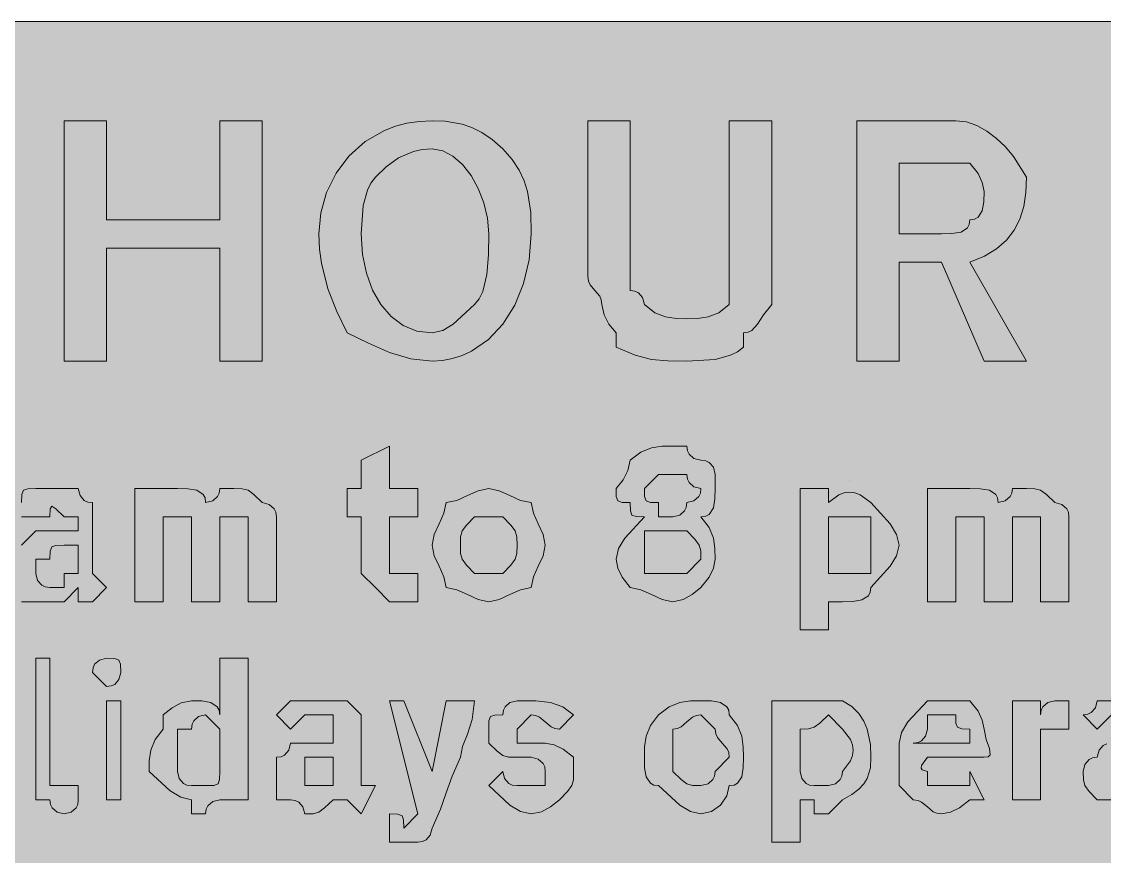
# Model space of a CAD drawing. Header units: metres. Extents: x 9 to 558, y 12 to 260.
# Drawn here: x 190.4 to 282.2, y 189.1 to 259.9 of the extents above; entities that cross this region are included whole.
import ezdxf

# ---------------------------------------------------------------- set-up
doc = ezdxf.new("R2010")
doc.units = ezdxf.units.M
for name, color, linetype, true_color in [('FILL_BLUE_0000FF', 7, 'Continuous', 0x0000ff), ('FILL_WHITE_FFFFFF', 7, 'Continuous', 0xffffff), ('STROKE_WHITE_FFFFFF', 7, 'Continuous', 0xffffff)]:
    doc.layers.add(name, color=color, linetype=linetype, true_color=true_color)

msp = doc.modelspace()

# ---------------------------------------------------------------- hatches: boundary and pattern name
at = {"layer": 'FILL_BLUE_0000FF', "true_color": 0x0000ff}
h = msp.add_hatch(color=7, dxfattribs=at)
h.dxf.hatch_style = 1
h.paths.add_polyline_path([(551.26, 259.87), (552.02, 259.71), (553.41, 259.17), (556.41, 257.52), (556.81, 257.02), (557.1, 256.43), (557.46, 255.12), (557.61, 252.72), (557.61, 18.72), (557.61, 16.32), (557.56, 15.92), (557.42, 15.61), (557.01, 15.12), (556.6, 14.63), (556.46, 14.32), (556.41, 13.92), (553.41, 12.27), (552.02, 11.73), (551.26, 11.57), (550.41, 11.52), (16.41, 11.52), (15.53, 11.54), (14.76, 11.67), (14.22, 12.03), (14.06, 12.32), (14.01, 12.72), (13.13, 12.74), (12.36, 12.87), (11.82, 13.23), (11.66, 13.52), (11.61, 13.92), (10.82, 14.42), (10.22, 15.01), (9.8, 15.65), (9.51, 16.32), (9.25, 17.63), (9.21, 18.72), (9.21, 252.72), (9.21, 255.12), (9.92, 256), (10.41, 256.77), (10.9, 257.31), (11.21, 257.47), (11.61, 257.52), (11.66, 257.92), (11.82, 258.23), (12.36, 258.72), (13.13, 259.21), (14.01, 259.92), (16.41, 259.92), (550.41, 259.92), (551.26, 259.87)])
at = {"layer": 'FILL_WHITE_FFFFFF', "true_color": 0xffffff}
h = msp.add_hatch(color=7, dxfattribs=at)
h.dxf.hatch_style = 1
h.paths.add_polyline_path([(207.21, 240.72), (197.61, 240.72), (197.61, 231.12), (194.01, 231.12), (194.01, 251.52), (197.61, 251.52), (197.61, 243.12), (207.21, 243.12), (207.21, 251.52), (210.81, 251.52), (210.81, 231.12), (207.21, 231.12), (207.21, 240.72)])
h = msp.add_hatch(color=7, dxfattribs=at)
h.dxf.hatch_style = 1
h.paths.add_polyline_path([(227.76, 251.22), (228.57, 250.93), (229.43, 250.51), (230.31, 249.91), (231.21, 249.12), (232, 248.22), (232.6, 247.32), (233.02, 246.42), (233.31, 245.52), (233.57, 243.72), (233.61, 241.92), (233.45, 239.73), (232.97, 237.7), (232.22, 235.87), (231.21, 234.27), (229.98, 232.96), (228.55, 231.96), (227.77, 231.6), (226.95, 231.34), (226.1, 231.18), (225.21, 231.12), (223.41, 231.33), (221.61, 231.87), (219.81, 232.64), (218.01, 233.52), (217.13, 235.34), (216.36, 237.27), (215.82, 239.43), (215.66, 240.62), (215.61, 241.92), (215.78, 243.71), (216.27, 245.44), (217.07, 247.07), (218.16, 248.52), (219.54, 249.75), (221.18, 250.69), (222.1, 251.05), (223.07, 251.3), (224.11, 251.46), (225.21, 251.52), (226.32, 251.48), (227.76, 251.22)])
h.paths.add_polyline_path([(223.62, 248.91), (222.36, 248.37), (221.33, 247.6), (220.41, 246.72), (220.01, 246.22), (219.72, 245.63), (219.36, 244.32), (219.21, 241.92), (219.32, 240.18), (219.64, 238.58), (220.16, 237.15), (220.86, 235.92), (221.73, 234.91), (222.75, 234.16), (223.92, 233.68), (225.21, 233.52), (226.11, 233.73), (227.01, 234.27), (228.81, 235.92), (229.21, 236.42), (229.5, 237.03), (229.86, 238.47), (229.99, 240.14), (230.01, 241.92), (229.9, 243.26), (229.6, 244.56), (229.12, 245.78), (228.51, 246.87), (227.78, 247.79), (226.97, 248.5), (226.11, 248.96), (225.21, 249.12), (224.36, 249.07), (223.62, 248.91)], flags=16)
h = msp.add_hatch(color=7, dxfattribs=at)
h.dxf.hatch_style = 1
h.paths.add_polyline_path([(242.01, 238.32), (242.01, 237.12), (242.41, 237.07), (242.7, 236.93), (243.06, 236.52), (243.21, 235.92), (244.11, 235.23), (245.01, 234.87), (245.91, 234.74), (246.81, 234.72), (247.71, 234.74), (248.61, 234.87), (249.51, 235.23), (250.41, 235.92), (250.41, 237.12), (250.41, 238.32), (250.41, 251.52), (254.01, 251.52), (254.01, 238.32), (254.01, 235.92), (253.3, 235.04), (252.81, 234.27), (252.32, 233.73), (252.01, 233.57), (251.61, 233.52), (251.61, 232.32), (251.11, 231.92), (250.52, 231.63), (249.21, 231.27), (246.81, 231.12), (245.2, 231.14), (243.81, 231.27), (242.42, 231.63), (240.81, 232.32), (240.81, 233.52), (240.21, 234.27), (239.8, 235.04), (239.61, 235.92), (239.56, 236.32), (239.42, 236.63), (239.01, 237.12), (238.6, 237.61), (238.46, 237.92), (238.41, 238.32), (238.41, 251.52), (242.01, 251.52), (242.01, 238.32)])
h = msp.add_hatch(color=7, dxfattribs=at)
h.dxf.hatch_style = 1
h.paths.add_polyline_path([(269.61, 251.52), (270.51, 251.41), (271.39, 251.11), (272.25, 250.63), (273.06, 250.02), (273.82, 249.29), (274.5, 248.48), (275.61, 246.72), (275.55, 245.43), (275.37, 244.24), (275.04, 243.18), (274.56, 242.22), (273.91, 241.38), (273.08, 240.64), (272.05, 240.03), (270.81, 239.52), (275.61, 231.12), (272.01, 231.12), (268.41, 239.52), (264.81, 239.52), (264.81, 231.12), (261.21, 231.12), (261.21, 251.52), (269.61, 251.52)])
h.paths.add_polyline_path([(269.29, 241.94), (270.06, 242.07), (270.6, 242.43), (270.76, 242.72), (270.81, 243.12), (271.21, 243.17), (271.5, 243.33), (271.86, 243.87), (271.99, 244.64), (272.01, 245.52), (271.86, 246.27), (271.5, 247.04), (270.81, 247.92), (268.41, 247.92), (264.81, 247.92), (264.81, 241.92), (268.41, 241.92), (269.29, 241.94)], flags=16)
h = msp.add_hatch(color=7, dxfattribs=at)
h.dxf.hatch_style = 1
h.paths.add_polyline_path([(222.81, 213.12), (224.01, 213.12), (224.01, 210.72), (221.61, 210.72), (220.41, 211.92), (219.21, 213.12), (219.21, 217.92), (218.01, 217.92), (218.01, 220.32), (219.21, 220.32), (219.21, 222.72), (221.61, 223.92), (221.61, 220.32), (224.01, 220.32), (224.01, 217.92), (221.61, 217.92), (221.61, 213.12), (222.81, 213.12)])
h = msp.add_hatch(color=7, dxfattribs=at)
h.dxf.hatch_style = 1
h.paths.add_polyline_path([(249.19, 215.22), (249.21, 214.32), (249.06, 213.57), (248.7, 212.8), (248.01, 211.92), (247.26, 211.32), (246.49, 210.91), (245.61, 210.72), (244.71, 210.91), (243.81, 211.32), (242.91, 211.73), (242.01, 211.92), (241.32, 212.8), (240.96, 213.57), (240.81, 214.32), (241.02, 215.22), (241.56, 216.12), (243.21, 217.92), (242.52, 217.94), (242.16, 218.07), (242.03, 218.43), (242.01, 219.12), (241.32, 219.14), (240.96, 219.27), (240.83, 219.63), (240.81, 220.32), (241.41, 221.07), (241.82, 221.84), (242.01, 222.72), (242.91, 223.41), (243.81, 223.77), (244.71, 223.9), (245.61, 223.92), (246.81, 223.92), (246.86, 223.52), (247, 223.23), (247.41, 222.87), (248.01, 222.72), (248.41, 222.67), (248.7, 222.53), (249.06, 222.12), (249.21, 221.52), (249.21, 220.32), (249.19, 219.44), (249.06, 218.67), (248.7, 218.13), (248.41, 217.97), (248.01, 217.92), (248.7, 217.02), (249.06, 216.12), (249.19, 215.22)])
h.paths.add_polyline_path([(243.21, 213.12), (245.61, 213.12), (246.81, 213.12), (248.01, 214.32), (247.99, 215.03), (247.86, 215.52), (247.5, 216.01), (246.81, 216.72), (245.61, 216.72), (243.21, 216.72), (243.21, 214.32), (243.21, 213.12)], flags=16)
h.paths.add_polyline_path([(246.62, 218.43), (246.76, 218.72), (246.81, 219.12), (247.41, 219.27), (247.82, 219.63), (247.96, 219.92), (248.01, 220.32), (247.41, 220.47), (247, 220.83), (246.86, 221.12), (246.81, 221.52), (245.61, 221.52), (244.41, 221.52), (243.21, 220.32), (243.23, 219.63), (243.36, 219.27), (243.72, 219.14), (244.41, 219.12), (244.41, 217.92), (245.61, 217.92), (246.21, 218.07), (246.62, 218.43)], flags=16)
h = msp.add_hatch(color=7, dxfattribs=at)
h.dxf.hatch_style = 1
h.paths.add_polyline_path([(190.39, 211.41), (190.26, 211.77), (189.9, 211.9), (189.21, 211.92), (189.21, 213.12), (189.23, 213.83), (189.36, 214.32), (189.72, 214.81), (190.41, 215.52), (191.61, 216.72), (192.81, 216.72), (195.21, 216.72), (195.21, 217.92), (194.01, 217.92), (193.32, 218.59), (192.96, 218.82), (192.83, 218.59), (192.81, 217.92), (191.61, 217.92), (190.41, 217.92), (189.21, 219.12), (190.41, 219.12), (190.43, 219.81), (190.56, 220.17), (190.92, 220.3), (191.61, 220.32), (192.81, 220.32), (195.21, 220.32), (195.36, 219.72), (195.72, 219.31), (196.01, 219.17), (196.41, 219.12), (196.41, 217.92), (196.41, 215.52), (196.41, 213.12), (197.61, 211.92), (196.41, 210.72), (195.21, 210.72), (195.21, 211.92), (194.01, 210.72), (192.81, 210.72), (190.41, 210.72), (190.39, 211.41)])
h.paths.add_polyline_path([(194.01, 213.12), (195.21, 213.12), (195.21, 215.52), (194.01, 215.52), (193.32, 215.5), (192.96, 215.37), (192.83, 215.01), (192.81, 214.32), (191.61, 214.32), (191.61, 213.12), (191.76, 212.52), (192.12, 212.11), (192.41, 211.97), (192.81, 211.92), (194.01, 211.92), (194.01, 213.12)], flags=16)
h = msp.add_hatch(color=7, dxfattribs=at)
h.dxf.hatch_style = 1
h.paths.add_polyline_path([(204.49, 220.3), (205.26, 220.17), (205.8, 219.81), (205.96, 219.52), (206.01, 219.12), (206.61, 219.27), (207.02, 219.63), (207.16, 219.92), (207.21, 220.32), (208.41, 220.32), (209.12, 220.3), (209.61, 220.17), (210.1, 219.81), (210.81, 219.12), (211.41, 218.97), (211.82, 218.61), (211.96, 218.32), (212.01, 217.92), (212.01, 210.72), (209.61, 210.72), (209.61, 216.72), (209.61, 217.92), (208.41, 217.92), (207.21, 217.92), (207.21, 216.72), (207.21, 210.72), (204.81, 210.72), (204.81, 216.72), (204.81, 217.92), (203.61, 217.92), (202.41, 217.92), (202.41, 216.72), (202.41, 210.72), (200.01, 210.72), (200.01, 220.32), (202.41, 220.32), (203.61, 220.32), (204.49, 220.3)])
h = msp.add_hatch(color=7, dxfattribs=at)
h.dxf.hatch_style = 1
h.paths.add_polyline_path([(225.81, 217.32), (226.22, 218.22), (226.41, 219.12), (227.31, 219.31), (228.21, 219.72), (229.11, 220.13), (230.01, 220.32), (230.91, 220.13), (231.81, 219.72), (232.71, 219.31), (233.61, 219.12), (233.8, 218.22), (234.21, 217.32), (234.62, 216.42), (234.81, 215.52), (234.62, 214.62), (234.21, 213.72), (233.8, 212.82), (233.61, 211.92), (232.71, 211.73), (231.81, 211.32), (230.91, 210.91), (230.01, 210.72), (229.11, 210.91), (228.21, 211.32), (227.31, 211.73), (226.41, 211.92), (226.22, 212.82), (225.81, 213.72), (225.4, 214.62), (225.21, 215.52), (225.4, 216.42), (225.81, 217.32)])
h.paths.add_polyline_path([(228.12, 217.21), (227.76, 216.72), (227.63, 216.23), (227.61, 215.52), (227.63, 214.81), (227.76, 214.32), (228.12, 213.83), (228.81, 213.12), (230.01, 213.12), (231.21, 213.12), (231.9, 213.83), (232.26, 214.32), (232.39, 214.81), (232.41, 215.52), (232.39, 216.23), (232.26, 216.72), (231.9, 217.21), (231.21, 217.92), (230.01, 217.92), (228.81, 217.92), (228.12, 217.21)], flags=16)
h = msp.add_hatch(color=7, dxfattribs=at)
h.dxf.hatch_style = 1
h.paths.add_polyline_path([(260.61, 220.02), (261.06, 219.96), (261.51, 219.79), (262.41, 219.12), (264.06, 217.32), (264.6, 216.42), (264.81, 215.52), (264.6, 214.62), (264.06, 213.72), (262.41, 211.92), (262.36, 211.52), (262.2, 211.23), (261.66, 210.87), (260.89, 210.74), (260.01, 210.72), (258.81, 210.72), (258.81, 208.32), (256.41, 208.32), (256.41, 220.32), (258.81, 220.32), (258.81, 219.12), (259.71, 219.79), (260.16, 219.96), (260.61, 220.02)])
h.paths.add_polyline_path([(258.81, 214.32), (258.81, 213.12), (261.21, 213.12), (262.41, 213.12), (262.41, 217.92), (260.01, 217.92), (258.81, 217.92), (258.81, 216.72), (258.81, 214.32)], flags=16)
h = msp.add_hatch(color=7, dxfattribs=at)
h.dxf.hatch_style = 1
h.paths.add_polyline_path([(271.69, 220.3), (272.46, 220.17), (273, 219.81), (273.16, 219.52), (273.21, 219.12), (273.81, 219.27), (274.22, 219.63), (274.36, 219.92), (274.41, 220.32), (275.61, 220.32), (276.32, 220.3), (276.81, 220.17), (277.3, 219.81), (278.01, 219.12), (278.61, 218.97), (279.02, 218.61), (279.16, 218.32), (279.21, 217.92), (279.21, 210.72), (276.81, 210.72), (276.81, 216.72), (276.81, 217.92), (275.61, 217.92), (274.41, 217.92), (274.41, 216.72), (274.41, 210.72), (272.01, 210.72), (272.01, 216.72), (272.01, 217.92), (270.81, 217.92), (269.61, 217.92), (269.61, 216.72), (269.61, 210.72), (267.21, 210.72), (267.21, 220.32), (269.61, 220.32), (270.81, 220.32), (271.69, 220.3)])
h = msp.add_hatch(color=7, dxfattribs=at)
h.dxf.hatch_style = 1
h.paths.add_polyline_path([(191.61, 205.92), (192.81, 205.92), (192.81, 195.12), (194.01, 195.12), (195.21, 195.12), (195.21, 193.92), (195.16, 193.52), (195.02, 193.23), (194.61, 192.87), (194.01, 192.72), (193.41, 192.87), (193, 193.23), (192.86, 193.52), (192.81, 193.92), (191.61, 193.92), (191.61, 195.12), (191.61, 205.92)])
h = msp.add_hatch(color=7, dxfattribs=at)
h.dxf.hatch_style = 1
h.paths.add_polyline_path([(198.66, 204.12), (198.3, 203.71), (198.01, 203.57), (197.61, 203.52), (196.41, 204.72), (196.46, 205.12), (196.6, 205.41), (197.01, 205.77), (197.61, 205.92), (198.3, 205.9), (198.66, 205.77), (198.79, 205.41), (198.81, 204.72), (198.66, 204.12)])
h = msp.add_hatch(color=7, dxfattribs=at)
h.dxf.hatch_style = 1
h.paths.add_polyline_path([(206.2, 193.41), (206.06, 193.12), (206.01, 192.72), (204.81, 192.72), (204.81, 193.92), (203.91, 194.13), (203.01, 194.67), (201.21, 196.32), (201.23, 197.22), (201.36, 198.12), (201.72, 199.02), (202.41, 199.92), (202.41, 201.12), (203.16, 201.72), (203.93, 202.13), (204.81, 202.32), (205.69, 202.3), (206.46, 202.17), (207, 201.81), (207.16, 201.52), (207.21, 201.12), (207.21, 205.92), (209.61, 205.92), (209.61, 193.92), (207.21, 193.92), (206.61, 193.77), (206.2, 193.41)])
h.paths.add_polyline_path([(207.06, 195.27), (207.19, 195.63), (207.21, 196.32), (207.21, 197.52), (207.21, 198.72), (207.21, 199.92), (206.01, 201.12), (205.41, 200.97), (205, 200.61), (204.86, 200.32), (204.81, 199.92), (203.61, 199.92), (203.61, 196.32), (203.76, 195.72), (204.12, 195.31), (204.41, 195.17), (204.81, 195.12), (206.01, 195.12), (206.7, 195.14), (207.06, 195.27)], flags=16)
h = msp.add_hatch(color=7, dxfattribs=at)
h.dxf.hatch_style = 1
h.paths.add_polyline_path([(197.61, 193.92), (197.61, 202.32), (198.81, 202.32), (198.81, 193.92), (197.61, 193.92)])
h = msp.add_hatch(color=7, dxfattribs=at)
h.dxf.hatch_style = 1
h.paths.add_polyline_path([(213.9, 193.73), (213.61, 193.87), (213.21, 193.92), (212.01, 193.92), (212.01, 196.32), (212.01, 197.52), (212.41, 197.57), (212.7, 197.71), (213.06, 198.12), (213.21, 198.72), (214.41, 198.72), (215.61, 198.72), (216.81, 198.72), (216.81, 199.92), (216.81, 201.12), (215.61, 201.12), (214.41, 201.12), (213.21, 199.92), (212.01, 201.12), (213.21, 202.32), (214.41, 202.32), (215.61, 202.32), (218.01, 202.32), (219.21, 201.12), (219.21, 199.92), (219.21, 198.72), (219.21, 195.12), (220.41, 195.12), (219.21, 192.72), (218.01, 193.92), (216.81, 193.92), (216.1, 193.23), (215.61, 192.87), (215.12, 192.74), (214.41, 192.72), (214.26, 193.32), (213.9, 193.73)])
h.paths.add_polyline_path([(216.81, 196.32), (216.81, 197.52), (215.61, 197.52), (214.41, 197.52), (214.41, 196.32), (214.41, 195.12), (216.81, 195.12), (216.81, 196.32)], flags=16)
h = msp.add_hatch(color=7, dxfattribs=at)
h.dxf.hatch_style = 1
h.paths.add_polyline_path([(221.61, 202.32), (222.81, 202.32), (225.21, 196.32), (226.41, 202.32), (228.81, 202.32), (228.62, 200.73), (228.21, 199.47), (227.8, 198.44), (227.61, 197.52), (226.9, 195.91), (226.41, 194.52), (225.92, 193.13), (225.21, 191.52), (225.06, 190.92), (224.7, 190.51), (224.41, 190.37), (224.01, 190.32), (222.81, 190.32), (221.61, 190.32), (221.61, 192.72), (222.3, 192.7), (222.66, 192.57), (222.79, 192.21), (222.81, 191.52), (224.01, 192.72), (221.61, 202.32)])
h = msp.add_hatch(color=7, dxfattribs=at)
h.dxf.hatch_style = 1
h.paths.add_polyline_path([(233.61, 198.72), (234.81, 198.72), (235.56, 198.57), (236.33, 198.21), (237.21, 197.52), (237.21, 196.32), (237.19, 195.61), (237.06, 195.12), (236.7, 194.63), (236.01, 193.92), (235.26, 193.32), (234.49, 192.91), (233.61, 192.72), (232.71, 192.93), (231.81, 193.47), (230.01, 195.12), (231.21, 196.32), (231.36, 195.72), (231.72, 195.31), (232.01, 195.17), (232.41, 195.12), (233.61, 195.12), (234.81, 195.12), (234.81, 196.32), (234.76, 196.72), (234.62, 197.01), (234.21, 197.37), (233.61, 197.52), (232.41, 197.52), (231.7, 197.54), (231.21, 197.67), (230.72, 198.03), (230.01, 198.72), (230.01, 199.92), (230.03, 200.61), (230.16, 200.97), (230.52, 201.1), (231.21, 201.12), (231.26, 201.52), (231.4, 201.81), (231.81, 202.17), (232.41, 202.32), (234, 202.3), (235.26, 202.17), (236.29, 201.81), (237.21, 201.12), (236.01, 199.92), (235.61, 199.97), (235.3, 200.11), (234.81, 200.52), (234.32, 200.93), (234.01, 201.07), (233.61, 201.12), (232.41, 199.92), (232.41, 198.72), (233.61, 198.72)])
h = msp.add_hatch(color=7, dxfattribs=at)
h.dxf.hatch_style = 1
h.paths.add_polyline_path([(243.36, 199.32), (243.72, 200.22), (244.41, 201.12), (245.31, 201.81), (246.21, 202.17), (247.11, 202.3), (248.01, 202.32), (248.89, 202.3), (249.66, 202.17), (250.2, 201.81), (250.36, 201.52), (250.41, 201.12), (251.1, 200.22), (251.46, 199.32), (251.59, 198.42), (251.61, 197.52), (251.59, 196.64), (251.46, 195.87), (251.1, 195.33), (250.81, 195.17), (250.41, 195.12), (250.2, 194.24), (249.66, 193.47), (248.89, 192.93), (248.01, 192.72), (247.11, 192.93), (246.21, 193.47), (244.41, 195.12), (244.01, 195.17), (243.72, 195.33), (243.36, 195.87), (243.23, 196.64), (243.21, 197.52), (243.23, 198.42), (243.36, 199.32)])
h.paths.add_polyline_path([(247.3, 200.93), (246.81, 200.52), (246.32, 200.11), (246.01, 199.97), (245.61, 199.92), (245.61, 197.52), (245.61, 196.32), (246.32, 195.63), (246.81, 195.27), (247.3, 195.14), (248.01, 195.12), (248.61, 195.27), (249.02, 195.63), (249.16, 195.92), (249.21, 196.32), (250.41, 197.52), (250.36, 197.92), (250.22, 198.23), (249.81, 198.72), (249.4, 199.21), (249.26, 199.52), (249.21, 199.92), (248.01, 201.12), (247.61, 201.07), (247.3, 200.93)], flags=16)
h = msp.add_hatch(color=7, dxfattribs=at)
h.dxf.hatch_style = 1
h.paths.add_polyline_path([(260.8, 201.82), (261.4, 201.23), (261.82, 200.59), (262.11, 199.92), (262.37, 198.61), (262.41, 197.52), (262.37, 196.62), (262.11, 195.72), (261.82, 195.27), (261.4, 194.82), (260.8, 194.37), (260.01, 193.92), (258.81, 192.72), (257.61, 192.72), (257.61, 193.92), (256.41, 193.92), (256.41, 190.32), (254.01, 190.32), (254.01, 202.32), (256.41, 202.32), (260.01, 202.32), (260.8, 201.82)])
h.paths.add_polyline_path([(256.41, 197.52), (256.41, 196.32), (256.56, 195.72), (256.92, 195.31), (257.21, 195.17), (257.61, 195.12), (258.81, 195.12), (259.41, 195.27), (259.82, 195.63), (259.96, 195.92), (260.01, 196.32), (260.68, 197.22), (260.85, 197.67), (260.91, 198.12), (260.85, 198.57), (260.68, 199.02), (260.01, 199.92), (258.81, 201.12), (258.1, 200.43), (257.61, 200.07), (257.12, 199.94), (256.41, 199.92), (256.41, 198.72), (256.41, 197.52)], flags=16)
h = msp.add_hatch(color=7, dxfattribs=at)
h.dxf.hatch_style = 1
h.paths.add_polyline_path([(267.7, 192.91), (267.21, 193.32), (266.72, 193.73), (266.41, 193.87), (266.01, 193.92), (264.81, 195.12), (264.81, 198.72), (265.02, 199.62), (265.56, 200.52), (267.21, 202.32), (270.81, 202.32), (271.5, 201.44), (271.86, 200.67), (272.01, 199.92), (272.18, 199.04), (272.46, 198.27), (272.52, 197.73), (272.35, 197.57), (272.01, 197.52), (267.21, 197.52), (266.7, 196.83), (266.68, 196.61), (266.76, 196.47), (267.21, 196.32), (267.21, 195.12), (269.61, 195.12), (270.81, 195.12), (270.81, 196.32), (272.01, 193.92), (270.81, 193.92), (269.93, 193.23), (269.16, 192.87), (268.41, 192.72), (268.01, 192.77), (267.7, 192.91)])
h.paths.add_polyline_path([(270.81, 199.92), (270.12, 199.94), (269.76, 200.07), (269.63, 200.43), (269.61, 201.12), (267.21, 201.12), (267.21, 199.92), (267.06, 199.32), (266.7, 198.91), (266.41, 198.77), (266.01, 198.72), (270.81, 198.72), (270.81, 199.92)], flags=16)
h = msp.add_hatch(color=7, dxfattribs=at)
h.dxf.hatch_style = 1
h.paths.add_polyline_path([(276.86, 201.52), (277, 201.81), (277.41, 202.17), (278.01, 202.32), (279.21, 202.32), (279.21, 199.92), (278.01, 199.92), (276.81, 199.92), (276.81, 198.72), (276.81, 193.92), (274.41, 193.92), (274.41, 202.32), (276.81, 202.32), (276.81, 201.12), (276.86, 201.52)])
h = msp.add_hatch(color=7, dxfattribs=at)
h.dxf.hatch_style = 1
h.paths.add_polyline_path([(283.32, 192.91), (282.96, 193.32), (282.81, 193.92), (281.61, 193.92), (280.92, 194.63), (280.56, 195.12), (280.43, 195.61), (280.41, 196.32), (280.56, 196.92), (280.92, 197.33), (281.21, 197.47), (281.61, 197.52), (281.76, 198.12), (282.12, 198.53), (282.41, 198.67), (282.81, 198.72), (284.01, 198.72), (285.21, 198.72), (286.41, 198.72), (286.41, 199.92), (285.21, 201.12), (284.01, 201.12), (282.81, 201.12), (281.61, 199.92), (280.41, 201.12), (280.81, 201.17), (281.1, 201.31), (281.46, 201.72), (281.61, 202.32), (282.81, 202.32), (284.01, 202.32), (286.41, 202.32), (287.01, 202.17), (287.42, 201.81), (287.56, 201.52), (287.61, 201.12), (287.61, 199.92), (287.61, 198.72), (287.61, 195.12), (288.81, 195.12), (287.61, 192.72), (287.61, 193.92), (286.41, 193.92), (285.21, 193.92), (285.16, 193.52), (285.02, 193.23), (284.61, 192.87), (284.01, 192.72), (283.61, 192.77), (283.32, 192.91)])
h.paths.add_polyline_path([(286.41, 195.12), (286.41, 196.32), (286.41, 197.52), (285.21, 197.52), (284.01, 197.52), (282.81, 197.52), (282.81, 196.32), (282.81, 195.12), (284.01, 195.12), (285.21, 195.12), (286.41, 195.12)], flags=16)

# ---------------------------------------------------------------- linework, layer by layer
at = {"layer": 'FILL_BLUE_0000FF', "lineweight": 0, "true_color": 0x0000ff}
msp.add_lwpolyline([(16.41, 259.92), (550.41, 259.92)], dxfattribs=at)
at = {"layer": 'FILL_WHITE_FFFFFF', "lineweight": 0, "true_color": 0xffffff}
for points in [[(207.21, 240.72), (197.61, 240.72), (197.61, 231.12), (194.01, 231.12), (194.01, 251.52), (197.61, 251.52), (197.61, 243.12), (207.21, 243.12), (207.21, 251.52), (210.81, 251.52), (210.81, 231.12), (207.21, 231.12)], [(227.76, 251.22), (228.57, 250.93), (229.43, 250.51), (230.31, 249.91), (231.21, 249.12), (232, 248.22), (232.6, 247.32), (233.02, 246.42), (233.31, 245.52), (233.57, 243.72), (233.61, 241.92), (233.45, 239.73), (232.97, 237.7), (232.22, 235.87), (231.21, 234.27), (229.98, 232.96), (228.55, 231.96), (227.77, 231.6), (226.95, 231.34), (226.1, 231.18), (225.21, 231.12), (223.41, 231.33), (221.61, 231.87), (219.81, 232.64), (218.01, 233.52), (217.13, 235.34), (216.36, 237.27), (215.82, 239.43), (215.66, 240.62), (215.61, 241.92), (215.78, 243.71), (216.27, 245.44), (217.07, 247.07), (218.16, 248.52), (219.54, 249.75), (221.18, 250.69), (222.1, 251.05), (223.07, 251.3), (224.11, 251.46), (225.21, 251.52), (226.32, 251.48)], [(242.01, 238.32), (242.01, 237.12), (242.41, 237.07), (242.7, 236.93), (243.06, 236.52), (243.21, 235.92), (244.11, 235.23), (245.01, 234.87), (245.91, 234.74), (246.81, 234.72), (247.71, 234.74), (248.61, 234.87), (249.51, 235.23), (250.41, 235.92), (250.41, 237.12), (250.41, 238.32), (250.41, 251.52), (254.01, 251.52), (254.01, 238.32), (254.01, 235.92), (253.3, 235.04), (252.81, 234.27), (252.32, 233.73), (252.01, 233.57), (251.61, 233.52), (251.61, 232.32), (251.11, 231.92), (250.52, 231.63), (249.21, 231.27), (246.81, 231.12), (245.2, 231.14), (243.81, 231.27), (242.42, 231.63), (240.81, 232.32), (240.81, 233.52), (240.21, 234.27), (239.8, 235.04), (239.61, 235.92), (239.56, 236.32), (239.42, 236.63), (239.01, 237.12), (238.6, 237.61), (238.46, 237.92), (238.41, 238.32), (238.41, 251.52), (242.01, 251.52)], [(269.61, 251.52), (270.51, 251.41), (271.39, 251.11), (272.25, 250.63), (273.06, 250.02), (273.82, 249.29), (274.5, 248.48), (275.61, 246.72), (275.55, 245.43), (275.37, 244.24), (275.04, 243.18), (274.56, 242.22), (273.91, 241.38), (273.08, 240.64), (272.05, 240.03), (270.81, 239.52), (275.61, 231.12), (272.01, 231.12), (268.41, 239.52), (264.81, 239.52), (264.81, 231.12), (261.21, 231.12), (261.21, 251.52)], [(223.62, 248.91), (222.36, 248.37), (221.33, 247.6), (220.41, 246.72), (220.01, 246.22), (219.72, 245.63), (219.36, 244.32), (219.21, 241.92), (219.32, 240.18), (219.64, 238.58), (220.16, 237.15), (220.86, 235.92), (221.73, 234.91), (222.75, 234.16), (223.92, 233.68), (225.21, 233.52), (226.11, 233.73), (227.01, 234.27), (228.81, 235.92), (229.21, 236.42), (229.5, 237.03), (229.86, 238.47), (229.99, 240.14), (230.01, 241.92), (229.9, 243.26), (229.6, 244.56), (229.12, 245.78), (228.51, 246.87), (227.78, 247.79), (226.97, 248.5), (226.11, 248.96), (225.21, 249.12), (224.36, 249.07)], [(269.29, 241.94), (270.06, 242.07), (270.6, 242.43), (270.76, 242.72), (270.81, 243.12), (271.21, 243.17), (271.5, 243.33), (271.86, 243.87), (271.99, 244.64), (272.01, 245.52), (271.86, 246.27), (271.5, 247.04), (270.81, 247.92), (268.41, 247.92), (264.81, 247.92), (264.81, 241.92), (268.41, 241.92)], [(222.81, 213.12), (224.01, 213.12), (224.01, 210.72), (221.61, 210.72), (220.41, 211.92), (219.21, 213.12), (219.21, 217.92), (218.01, 217.92), (218.01, 220.32), (219.21, 220.32), (219.21, 222.72), (221.61, 223.92), (221.61, 220.32), (224.01, 220.32), (224.01, 217.92), (221.61, 217.92), (221.61, 213.12)], [(249.19, 215.22), (249.21, 214.32), (249.06, 213.57), (248.7, 212.8), (248.01, 211.92), (247.26, 211.32), (246.49, 210.91), (245.61, 210.72), (244.71, 210.91), (243.81, 211.32), (242.91, 211.73), (242.01, 211.92), (241.32, 212.8), (240.96, 213.57), (240.81, 214.32), (241.02, 215.22), (241.56, 216.12), (243.21, 217.92), (242.52, 217.94), (242.16, 218.07), (242.03, 218.43), (242.01, 219.12), (241.32, 219.14), (240.96, 219.27), (240.83, 219.63), (240.81, 220.32), (241.41, 221.07), (241.82, 221.84), (242.01, 222.72), (242.91, 223.41), (243.81, 223.77), (244.71, 223.9), (245.61, 223.92), (246.81, 223.92), (246.86, 223.52), (247, 223.23), (247.41, 222.87), (248.01, 222.72), (248.41, 222.67), (248.7, 222.53), (249.06, 222.12), (249.21, 221.52), (249.21, 220.32), (249.19, 219.44), (249.06, 218.67), (248.7, 218.13), (248.41, 217.97), (248.01, 217.92), (248.7, 217.02), (249.06, 216.12)], [(246.62, 218.43), (246.76, 218.72), (246.81, 219.12), (247.41, 219.27), (247.82, 219.63), (247.96, 219.92), (248.01, 220.32), (247.41, 220.47), (247, 220.83), (246.86, 221.12), (246.81, 221.52), (245.61, 221.52), (244.41, 221.52), (243.21, 220.32), (243.23, 219.63), (243.36, 219.27), (243.72, 219.14), (244.41, 219.12), (244.41, 217.92), (245.61, 217.92), (246.21, 218.07)], [(204.49, 220.3), (205.26, 220.17), (205.8, 219.81), (205.96, 219.52), (206.01, 219.12), (206.61, 219.27), (207.02, 219.63), (207.16, 219.92), (207.21, 220.32), (208.41, 220.32), (209.12, 220.3), (209.61, 220.17), (210.1, 219.81), (210.81, 219.12), (211.41, 218.97), (211.82, 218.61), (211.96, 218.32), (212.01, 217.92), (212.01, 210.72), (209.61, 210.72), (209.61, 216.72), (209.61, 217.92), (208.41, 217.92), (207.21, 217.92), (207.21, 216.72), (207.21, 210.72), (204.81, 210.72), (204.81, 216.72), (204.81, 217.92), (203.61, 217.92), (202.41, 217.92), (202.41, 216.72), (202.41, 210.72), (200.01, 210.72), (200.01, 220.32), (202.41, 220.32), (203.61, 220.32)], [(225.81, 217.32), (226.22, 218.22), (226.41, 219.12), (227.31, 219.31), (228.21, 219.72), (229.11, 220.13), (230.01, 220.32), (230.91, 220.13), (231.81, 219.72), (232.71, 219.31), (233.61, 219.12), (233.8, 218.22), (234.21, 217.32), (234.62, 216.42), (234.81, 215.52), (234.62, 214.62), (234.21, 213.72), (233.8, 212.82), (233.61, 211.92), (232.71, 211.73), (231.81, 211.32), (230.91, 210.91), (230.01, 210.72), (229.11, 210.91), (228.21, 211.32), (227.31, 211.73), (226.41, 211.92), (226.22, 212.82), (225.81, 213.72), (225.4, 214.62), (225.21, 215.52), (225.4, 216.42)], [(260.61, 220.02), (261.06, 219.96), (261.51, 219.79), (262.41, 219.12), (264.06, 217.32), (264.6, 216.42), (264.81, 215.52), (264.6, 214.62), (264.06, 213.72), (262.41, 211.92), (262.36, 211.52), (262.2, 211.23), (261.66, 210.87), (260.89, 210.74), (260.01, 210.72), (258.81, 210.72), (258.81, 208.32), (256.41, 208.32), (256.41, 220.32), (258.81, 220.32), (258.81, 219.12), (259.71, 219.79), (260.16, 219.96)], [(271.69, 220.3), (272.46, 220.17), (273, 219.81), (273.16, 219.52), (273.21, 219.12), (273.81, 219.27), (274.22, 219.63), (274.36, 219.92), (274.41, 220.32), (275.61, 220.32), (276.32, 220.3), (276.81, 220.17), (277.3, 219.81), (278.01, 219.12), (278.61, 218.97), (279.02, 218.61), (279.16, 218.32), (279.21, 217.92), (279.21, 210.72), (276.81, 210.72), (276.81, 216.72), (276.81, 217.92), (275.61, 217.92), (274.41, 217.92), (274.41, 216.72), (274.41, 210.72), (272.01, 210.72), (272.01, 216.72), (272.01, 217.92), (270.81, 217.92), (269.61, 217.92), (269.61, 216.72), (269.61, 210.72), (267.21, 210.72), (267.21, 220.32), (269.61, 220.32), (270.81, 220.32)], [(228.12, 217.21), (227.76, 216.72), (227.63, 216.23), (227.61, 215.52), (227.63, 214.81), (227.76, 214.32), (228.12, 213.83), (228.81, 213.12), (230.01, 213.12), (231.21, 213.12), (231.9, 213.83), (232.26, 214.32), (232.39, 214.81), (232.41, 215.52), (232.39, 216.23), (232.26, 216.72), (231.9, 217.21), (231.21, 217.92), (230.01, 217.92), (228.81, 217.92)], [(258.81, 214.32), (258.81, 213.12), (261.21, 213.12), (262.41, 213.12), (262.41, 217.92), (260.01, 217.92), (258.81, 217.92), (258.81, 216.72)], [(243.21, 213.12), (245.61, 213.12), (246.81, 213.12), (248.01, 214.32), (247.99, 215.03), (247.86, 215.52), (247.5, 216.01), (246.81, 216.72), (245.61, 216.72), (243.21, 216.72), (243.21, 214.32)], [(194.01, 213.12), (195.21, 213.12), (195.21, 215.52), (194.01, 215.52), (193.32, 215.5), (192.96, 215.37), (192.83, 215.01), (192.81, 214.32), (191.61, 214.32), (191.61, 213.12), (191.76, 212.52), (192.12, 212.11), (192.41, 211.97), (192.81, 211.92), (194.01, 211.92)], [(191.61, 205.92), (192.81, 205.92), (192.81, 195.12), (194.01, 195.12), (195.21, 195.12), (195.21, 193.92), (195.16, 193.52), (195.02, 193.23), (194.61, 192.87), (194.01, 192.72), (193.41, 192.87), (193, 193.23), (192.86, 193.52), (192.81, 193.92), (191.61, 193.92), (191.61, 195.12)], [(198.66, 204.12), (198.3, 203.71), (198.01, 203.57), (197.61, 203.52), (196.41, 204.72), (196.46, 205.12), (196.6, 205.41), (197.01, 205.77), (197.61, 205.92), (198.3, 205.9), (198.66, 205.77), (198.79, 205.41), (198.81, 204.72)], [(206.2, 193.41), (206.06, 193.12), (206.01, 192.72), (204.81, 192.72), (204.81, 193.92), (203.91, 194.13), (203.01, 194.67), (201.21, 196.32), (201.23, 197.22), (201.36, 198.12), (201.72, 199.02), (202.41, 199.92), (202.41, 201.12), (203.16, 201.72), (203.93, 202.13), (204.81, 202.32), (205.69, 202.3), (206.46, 202.17), (207, 201.81), (207.16, 201.52), (207.21, 201.12), (207.21, 205.92), (209.61, 205.92), (209.61, 193.92), (207.21, 193.92), (206.61, 193.77)], [(197.61, 193.92), (197.61, 202.32), (198.81, 202.32), (198.81, 193.92)], [(213.9, 193.73), (213.61, 193.87), (213.21, 193.92), (212.01, 193.92), (212.01, 196.32), (212.01, 197.52), (212.41, 197.57), (212.7, 197.71), (213.06, 198.12), (213.21, 198.72), (214.41, 198.72), (215.61, 198.72), (216.81, 198.72), (216.81, 199.92), (216.81, 201.12), (215.61, 201.12), (214.41, 201.12), (213.21, 199.92), (212.01, 201.12), (213.21, 202.32), (214.41, 202.32), (215.61, 202.32), (218.01, 202.32), (219.21, 201.12), (219.21, 199.92), (219.21, 198.72), (219.21, 195.12), (220.41, 195.12), (219.21, 192.72), (218.01, 193.92), (216.81, 193.92), (216.1, 193.23), (215.61, 192.87), (215.12, 192.74), (214.41, 192.72), (214.26, 193.32)], [(221.61, 202.32), (222.81, 202.32), (225.21, 196.32), (226.41, 202.32), (228.81, 202.32), (228.62, 200.73), (228.21, 199.47), (227.8, 198.44), (227.61, 197.52), (226.9, 195.91), (226.41, 194.52), (225.92, 193.13), (225.21, 191.52), (225.06, 190.92), (224.7, 190.51), (224.41, 190.37), (224.01, 190.32), (222.81, 190.32), (221.61, 190.32), (221.61, 192.72), (222.3, 192.7), (222.66, 192.57), (222.79, 192.21), (222.81, 191.52), (224.01, 192.72)], [(233.61, 198.72), (234.81, 198.72), (235.56, 198.57), (236.33, 198.21), (237.21, 197.52), (237.21, 196.32), (237.19, 195.61), (237.06, 195.12), (236.7, 194.63), (236.01, 193.92), (235.26, 193.32), (234.49, 192.91), (233.61, 192.72), (232.71, 192.93), (231.81, 193.47), (230.01, 195.12), (231.21, 196.32), (231.36, 195.72), (231.72, 195.31), (232.01, 195.17), (232.41, 195.12), (233.61, 195.12), (234.81, 195.12), (234.81, 196.32), (234.76, 196.72), (234.62, 197.01), (234.21, 197.37), (233.61, 197.52), (232.41, 197.52), (231.7, 197.54), (231.21, 197.67), (230.72, 198.03), (230.01, 198.72), (230.01, 199.92), (230.03, 200.61), (230.16, 200.97), (230.52, 201.1), (231.21, 201.12), (231.26, 201.52), (231.4, 201.81), (231.81, 202.17), (232.41, 202.32), (234, 202.3), (235.26, 202.17), (236.29, 201.81), (237.21, 201.12), (236.01, 199.92), (235.61, 199.97), (235.3, 200.11), (234.81, 200.52), (234.32, 200.93), (234.01, 201.07), (233.61, 201.12), (232.41, 199.92), (232.41, 198.72)], [(243.36, 199.32), (243.72, 200.22), (244.41, 201.12), (245.31, 201.81), (246.21, 202.17), (247.11, 202.3), (248.01, 202.32), (248.89, 202.3), (249.66, 202.17), (250.2, 201.81), (250.36, 201.52), (250.41, 201.12), (251.1, 200.22), (251.46, 199.32), (251.59, 198.42), (251.61, 197.52), (251.59, 196.64), (251.46, 195.87), (251.1, 195.33), (250.81, 195.17), (250.41, 195.12), (250.2, 194.24), (249.66, 193.47), (248.89, 192.93), (248.01, 192.72), (247.11, 192.93), (246.21, 193.47), (244.41, 195.12), (244.01, 195.17), (243.72, 195.33), (243.36, 195.87), (243.23, 196.64), (243.21, 197.52), (243.23, 198.42)], [(260.8, 201.82), (261.4, 201.23), (261.82, 200.59), (262.11, 199.92), (262.37, 198.61), (262.41, 197.52), (262.37, 196.62), (262.11, 195.72), (261.82, 195.27), (261.4, 194.82), (260.8, 194.37), (260.01, 193.92), (258.81, 192.72), (257.61, 192.72), (257.61, 193.92), (256.41, 193.92), (256.41, 190.32), (254.01, 190.32), (254.01, 202.32), (256.41, 202.32), (260.01, 202.32)], [(267.7, 192.91), (267.21, 193.32), (266.72, 193.73), (266.41, 193.87), (266.01, 193.92), (264.81, 195.12), (264.81, 198.72), (265.02, 199.62), (265.56, 200.52), (267.21, 202.32), (270.81, 202.32), (271.5, 201.44), (271.86, 200.67), (272.01, 199.92), (272.18, 199.04), (272.46, 198.27), (272.52, 197.73), (272.35, 197.57), (272.01, 197.52), (267.21, 197.52), (266.7, 196.83), (266.68, 196.61), (266.76, 196.47), (267.21, 196.32), (267.21, 195.12), (269.61, 195.12), (270.81, 195.12), (270.81, 196.32), (272.01, 193.92), (270.81, 193.92), (269.93, 193.23), (269.16, 192.87), (268.41, 192.72), (268.01, 192.77)], [(276.86, 201.52), (277, 201.81), (277.41, 202.17), (278.01, 202.32), (279.21, 202.32), (279.21, 199.92), (278.01, 199.92), (276.81, 199.92), (276.81, 198.72), (276.81, 193.92), (274.41, 193.92), (274.41, 202.32), (276.81, 202.32), (276.81, 201.12)], [(207.06, 195.27), (207.19, 195.63), (207.21, 196.32), (207.21, 197.52), (207.21, 198.72), (207.21, 199.92), (206.01, 201.12), (205.41, 200.97), (205, 200.61), (204.86, 200.32), (204.81, 199.92), (203.61, 199.92), (203.61, 196.32), (203.76, 195.72), (204.12, 195.31), (204.41, 195.17), (204.81, 195.12), (206.01, 195.12), (206.7, 195.14)], [(247.3, 200.93), (246.81, 200.52), (246.32, 200.11), (246.01, 199.97), (245.61, 199.92), (245.61, 197.52), (245.61, 196.32), (246.32, 195.63), (246.81, 195.27), (247.3, 195.14), (248.01, 195.12), (248.61, 195.27), (249.02, 195.63), (249.16, 195.92), (249.21, 196.32), (250.41, 197.52), (250.36, 197.92), (250.22, 198.23), (249.81, 198.72), (249.4, 199.21), (249.26, 199.52), (249.21, 199.92), (248.01, 201.12), (247.61, 201.07)], [(256.41, 197.52), (256.41, 196.32), (256.56, 195.72), (256.92, 195.31), (257.21, 195.17), (257.61, 195.12), (258.81, 195.12), (259.41, 195.27), (259.82, 195.63), (259.96, 195.92), (260.01, 196.32), (260.68, 197.22), (260.85, 197.67), (260.91, 198.12), (260.85, 198.57), (260.68, 199.02), (260.01, 199.92), (258.81, 201.12), (258.1, 200.43), (257.61, 200.07), (257.12, 199.94), (256.41, 199.92), (256.41, 198.72)], [(270.81, 199.92), (270.12, 199.94), (269.76, 200.07), (269.63, 200.43), (269.61, 201.12), (267.21, 201.12), (267.21, 199.92), (267.06, 199.32), (266.7, 198.91), (266.41, 198.77), (266.01, 198.72), (270.81, 198.72)], [(216.81, 196.32), (216.81, 197.52), (215.61, 197.52), (214.41, 197.52), (214.41, 196.32), (214.41, 195.12), (216.81, 195.12)]]:
    msp.add_lwpolyline(points, close=True, dxfattribs=at)
for points in [[(190.41, 219.12), (190.43, 219.81), (190.56, 220.17), (190.92, 220.3), (191.61, 220.32), (192.81, 220.32), (195.21, 220.32), (195.36, 219.72), (195.72, 219.31), (196.01, 219.17), (196.41, 219.12), (196.41, 217.92), (196.41, 215.52), (196.41, 213.12), (197.61, 211.92), (196.41, 210.72), (195.21, 210.72), (195.21, 211.92), (194.01, 210.72), (192.81, 210.72), (190.41, 210.72)], [(190.41, 215.52), (191.61, 216.72), (192.81, 216.72), (195.21, 216.72), (195.21, 217.92), (194.01, 217.92), (193.32, 218.59), (192.96, 218.82), (192.83, 218.59), (192.81, 217.92), (191.61, 217.92), (190.41, 217.92)], [(282.81, 201.12), (281.61, 199.92), (280.41, 201.12), (280.81, 201.17), (281.1, 201.31), (281.46, 201.72), (281.61, 202.32), (282.81, 202.32)], [(282.81, 193.92), (281.61, 193.92), (280.92, 194.63), (280.56, 195.12), (280.43, 195.61), (280.41, 196.32), (280.56, 196.92), (280.92, 197.33), (281.21, 197.47), (281.61, 197.52), (281.76, 198.12), (282.12, 198.53), (282.41, 198.67)]]:
    msp.add_lwpolyline(points, dxfattribs=at)
at = {"layer": 'STROKE_WHITE_FFFFFF', "lineweight": 0, "true_color": 0xffffff}
for points in [[(261.21, 231.12), (261.21, 251.52)], [(207.21, 231.12), (210.81, 231.12), (207.21, 231.12)], [(260.61, 220.96), (260.61, 220.96)], [(260.61, 200.96), (260.61, 200.96)]]:
    msp.add_lwpolyline(points, dxfattribs=at)

doc.saveas('drawing.dxf')
